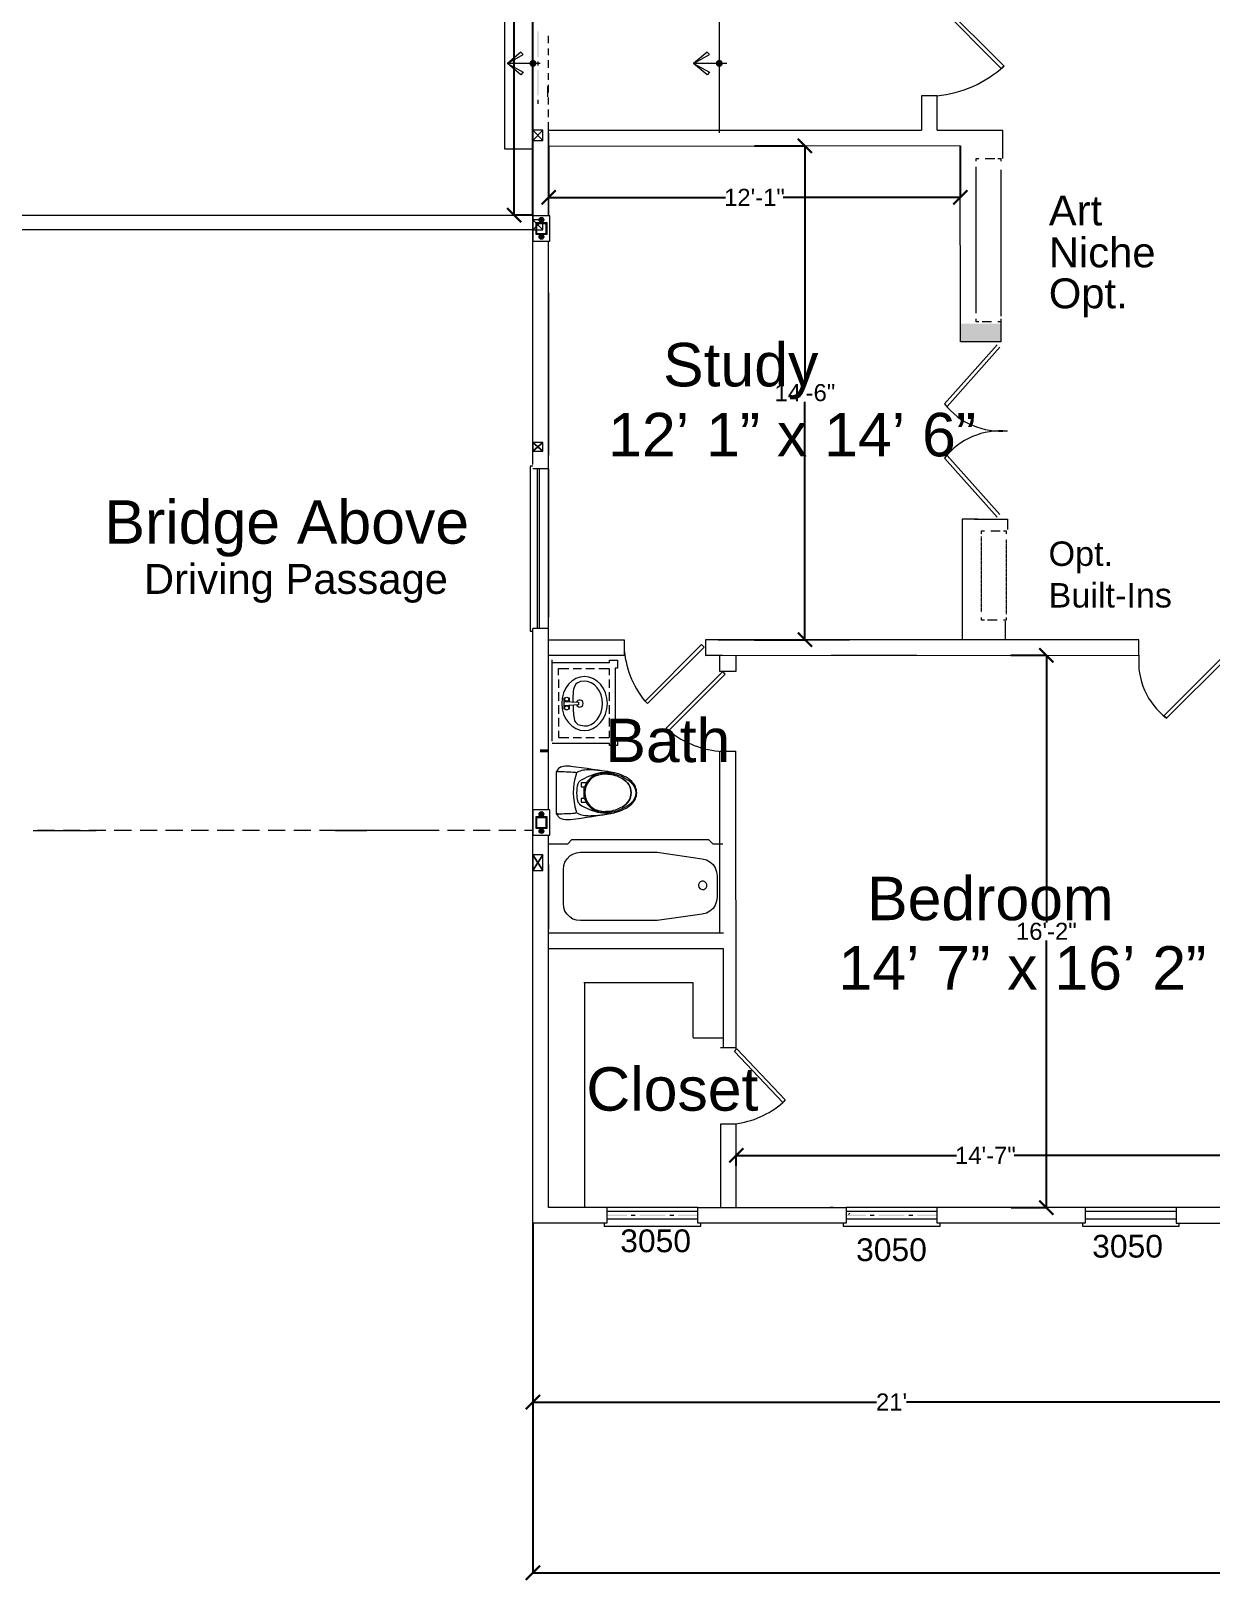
# Model space of a CAD drawing. Header units: inches. Extents: x 38 to 8673, y 1 to 7200.
# Drawn here: x 4017 to 4431, y 3207 to 3752 of the extents above; entities that cross this region are included whole.
import ezdxf

# ---------------------------------------------------------------- set-up
doc = ezdxf.new("R2010")
doc.units = ezdxf.units.IN
doc.header["$MEASUREMENT"] = 0
doc.linetypes.add('ACAD_ISO02W100', pattern=[15, 12, -3])
doc.layers.add('PDF_Layer 2', color=7, linetype='Continuous', true_color=0x221f1f)
doc.styles.add('PDF Arial', font='arial.ttf')
doc.styles.get("Standard").update_dxf_attribs({"font": 'arial.ttf'})
doc.dimstyles.get("Standard").update_dxf_attribs({"dimtxt": 6, "dimasz": 5, "dimexe": 0.18, "dimexo": 0.0625, "dimgap": 0.09, "dimtad": 0, "dimtih": 1, "dimtoh": 1, "dimdec": 0, "dimzin": 0, "dimdsep": 46, "dimlunit": 4, "dimtxsty": 'Standard', "dimblk": 'ARCHTICK', "dimcen": 0.09, "dimclrd": 3, "dimclre": 3, "dimclrt": 1, "dimadec": 0, "dimazin": 0, "dimtfac": 1, "dimtdec": 0, "dimtofl": 0, "dimtmove": 0, "dimatfit": 3, "dimfxl": 100, "dimtolj": 1, "dimtzin": 0, "dimarcsym": 0})

# ---------------------------------------------------------------- blocks, each defined once
blk = doc.blocks.new('_ArchTick')
at = {"color": 0, "linetype": 'ByBlock', "const_width": 0.15}
blk.add_lwpolyline([(-0.5, -0.5), (0.5, 0.5)], dxfattribs=at)
blk = doc.blocks.new('*D81')
at = {"layer": 'Defpoints', "color": 0, "transparency": 16777216}
for p in [(4439.33, 3357.14), (4264.32, 3353.43), (4439.33, 3353.43)]:
    blk.add_point(p, dxfattribs=at)
at = {"layer": 'PDF_Layer 2', "color": 3, "lineweight": -2, "transparency": 16777216}
for p, q in [((4264.32, 3353.49), (4264.32, 3357.32)), ((4264.32, 3357.14), (4341.71, 3357.14)), ((4439.33, 3357.14), (4361.94, 3357.14)), ((4439.33, 3353.49), (4439.33, 3357.32))]:
    blk.add_line(p, q, dxfattribs=at)
at = {"layer": 'PDF_Layer 2', "color": 3, "lineweight": -2, "transparency": 16777216, "xscale": 5, "yscale": 5, "zscale": 5, "rotation": 180}
blk.add_blockref('_ArchTick', (4264.32, 3357.14), dxfattribs=at)
at = {"layer": 'PDF_Layer 2', "color": 3, "lineweight": -2, "transparency": 16777216, "xscale": 5, "yscale": 5, "zscale": 5}
blk.add_blockref('_ArchTick', (4439.33, 3357.14), dxfattribs=at)
at = {"layer": 'PDF_Layer 2', "color": 1, "transparency": 16777216, "insert": (4351.82, 3357.14), "char_height": 6, "attachment_point": 5}
blk.add_mtext('\\A1;14\'-7"', dxfattribs=at)
blk = doc.blocks.new('*D82')
at = {"layer": 'Defpoints', "color": 0, "transparency": 16777216}
for p in [(4360.75, 3532.86), (4373.23, 3532.86), (4360.85, 3338.78)]:
    blk.add_point(p, dxfattribs=at)
at = {"layer": 'PDF_Layer 2', "color": 3, "lineweight": -2, "transparency": 16777216}
for p, q in [((4360.81, 3532.86), (4373.41, 3532.86)), ((4373.23, 3532.86), (4373.23, 3438.97)), ((4373.23, 3338.78), (4373.23, 3432.66)), ((4360.91, 3338.78), (4373.41, 3338.78))]:
    blk.add_line(p, q, dxfattribs=at)
at = {"layer": 'PDF_Layer 2', "color": 3, "lineweight": -2, "transparency": 16777216, "xscale": 5, "yscale": 5, "zscale": 5}
for p, rotation in [((4373.23, 3532.86), 90), ((4373.23, 3338.78), 270)]:
    blk.add_blockref('_ArchTick', p, dxfattribs=dict(at, rotation=rotation))
at = {"layer": 'PDF_Layer 2', "color": 1, "transparency": 16777216, "insert": (4373.23, 3435.82), "char_height": 6, "attachment_point": 5}
blk.add_mtext('\\A1;16\'-2"', dxfattribs=at)
blk = doc.blocks.new('*D83')
at = {"layer": 'Defpoints', "color": 0, "transparency": 16777216}
for p in [(4198.37, 3711.78), (4343, 3711.94), (4343, 3693.75)]:
    blk.add_point(p, dxfattribs=at)
at = {"layer": 'PDF_Layer 2', "color": 3, "lineweight": -2, "transparency": 16777216}
for p, q in [((4198.37, 3711.72), (4198.37, 3693.57)), ((4343, 3711.87), (4343, 3693.57)), ((4198.37, 3693.75), (4260.57, 3693.75)), ((4343, 3693.75), (4280.8, 3693.75))]:
    blk.add_line(p, q, dxfattribs=at)
at = {"layer": 'PDF_Layer 2', "color": 3, "lineweight": -2, "transparency": 16777216, "xscale": 5, "yscale": 5, "zscale": 5, "rotation": 180}
blk.add_blockref('_ArchTick', (4198.37, 3693.75), dxfattribs=at)
at = {"layer": 'PDF_Layer 2', "color": 3, "lineweight": -2, "transparency": 16777216, "xscale": 5, "yscale": 5, "zscale": 5}
blk.add_blockref('_ArchTick', (4343, 3693.75), dxfattribs=at)
at = {"layer": 'PDF_Layer 2', "color": 1, "transparency": 16777216, "insert": (4270.69, 3693.75), "char_height": 6, "attachment_point": 5}
blk.add_mtext('\\A1;12\'-1"', dxfattribs=at)
blk = doc.blocks.new('*D84')
at = {"layer": 'Defpoints', "color": 0, "transparency": 16777216}
for p in [(4270.69, 3711.86), (4270.69, 3538.32), (4288.41, 3538.32)]:
    blk.add_point(p, dxfattribs=at)
at = {"layer": 'PDF_Layer 2', "color": 3, "lineweight": -2, "transparency": 16777216}
for p, q in [((4270.75, 3711.86), (4288.59, 3711.86)), ((4288.41, 3711.86), (4288.41, 3628.24)), ((4288.41, 3538.32), (4288.41, 3621.94)), ((4270.75, 3538.32), (4288.59, 3538.32))]:
    blk.add_line(p, q, dxfattribs=at)
at = {"layer": 'PDF_Layer 2', "color": 3, "lineweight": -2, "transparency": 16777216, "xscale": 5, "yscale": 5, "zscale": 5}
for p, rotation in [((4288.41, 3711.86), 90), ((4288.41, 3538.32), 270)]:
    blk.add_blockref('_ArchTick', p, dxfattribs=dict(at, rotation=rotation))
at = {"layer": 'PDF_Layer 2', "color": 1, "transparency": 16777216, "insert": (4288.41, 3625.09), "char_height": 6, "attachment_point": 5}
blk.add_mtext('\\A1;14\'-6"', dxfattribs=at)
blk = doc.blocks.new('*D96')
at = {"layer": 'Defpoints', "color": 0, "transparency": 16777216}
for p in [(4192.85, 3802.19), (3614.93, 3687.51), (4192.85, 3687.51)]:
    blk.add_point(p, dxfattribs=at)
at = {"layer": 'PDF_Layer 2', "color": 3, "lineweight": -2, "transparency": 16777216}
for p, q in [((3614.93, 3687.58), (3614.93, 3802.37)), ((3614.93, 3802.19), (3893.37, 3802.19)), ((4192.85, 3802.19), (3914.4, 3802.19)), ((4192.85, 3687.58), (4192.85, 3802.37))]:
    blk.add_line(p, q, dxfattribs=at)
at = {"layer": 'PDF_Layer 2', "color": 3, "lineweight": -2, "transparency": 16777216, "xscale": 5, "yscale": 5, "zscale": 5, "rotation": 180}
blk.add_blockref('_ArchTick', (3614.93, 3802.19), dxfattribs=at)
at = {"layer": 'PDF_Layer 2', "color": 3, "lineweight": -2, "transparency": 16777216, "xscale": 5, "yscale": 5, "zscale": 5}
blk.add_blockref('_ArchTick', (4192.85, 3802.19), dxfattribs=at)
at = {"layer": 'PDF_Layer 2', "color": 1, "transparency": 16777216, "insert": (3903.89, 3802.19), "char_height": 6, "attachment_point": 5}
blk.add_mtext('\\A1;48\'-2"', dxfattribs=at)
blk = doc.blocks.new('*D97')
at = {"layer": 'Defpoints', "color": 0, "transparency": 16777216}
for p in [(4192.85, 3333.26), (4444.85, 3333.26), (4444.85, 3270.46)]:
    blk.add_point(p, dxfattribs=at)
at = {"layer": 'PDF_Layer 2', "color": 3, "lineweight": -2, "transparency": 16777216}
for p, q in [((4192.85, 3333.2), (4192.85, 3270.28)), ((4444.85, 3333.2), (4444.85, 3270.28)), ((4192.85, 3270.46), (4313.62, 3270.46)), ((4444.85, 3270.46), (4324.08, 3270.46))]:
    blk.add_line(p, q, dxfattribs=at)
at = {"layer": 'PDF_Layer 2', "color": 3, "lineweight": -2, "transparency": 16777216, "xscale": 5, "yscale": 5, "zscale": 5, "rotation": 180}
blk.add_blockref('_ArchTick', (4192.85, 3270.46), dxfattribs=at)
at = {"layer": 'PDF_Layer 2', "color": 3, "lineweight": -2, "transparency": 16777216, "xscale": 5, "yscale": 5, "zscale": 5}
blk.add_blockref('_ArchTick', (4444.85, 3270.46), dxfattribs=at)
at = {"layer": 'PDF_Layer 2', "color": 1, "transparency": 16777216, "insert": (4318.85, 3270.46), "char_height": 6, "attachment_point": 5}
blk.add_mtext("\\A1;21'", dxfattribs=at)
blk = doc.blocks.new('*D102')
at = {"layer": 'Defpoints', "color": 0, "transparency": 16777216}
for p in [(5256.89, 3529.34), (4192.85, 3333.26), (5256.89, 3210.48)]:
    blk.add_point(p, dxfattribs=at)
at = {"layer": 'PDF_Layer 2', "color": 3, "lineweight": -2, "transparency": 16777216}
for p, q in [((5256.89, 3529.28), (5256.89, 3210.3)), ((4192.85, 3333.2), (4192.85, 3210.3)), ((4192.85, 3210.48), (4714.47, 3210.48)), ((5256.89, 3210.48), (4735.27, 3210.48))]:
    blk.add_line(p, q, dxfattribs=at)
at = {"layer": 'PDF_Layer 2', "color": 3, "lineweight": -2, "transparency": 16777216, "xscale": 5, "yscale": 5, "zscale": 5, "rotation": 180}
blk.add_blockref('_ArchTick', (4192.85, 3210.48), dxfattribs=at)
at = {"layer": 'PDF_Layer 2', "color": 3, "lineweight": -2, "transparency": 16777216, "xscale": 5, "yscale": 5, "zscale": 5}
blk.add_blockref('_ArchTick', (5256.89, 3210.48), dxfattribs=at)
at = {"layer": 'PDF_Layer 2', "color": 1, "transparency": 16777216, "insert": (4724.87, 3210.48), "char_height": 6, "attachment_point": 5}
blk.add_mtext('\\A1;88\'-8"', dxfattribs=at)
blk = doc.blocks.new('*D103')
at = {"layer": 'Defpoints', "color": 0, "transparency": 16777216}
for p in [(4186.27, 4179.34), (4192.85, 4179.34), (4192.85, 3687.51)]:
    blk.add_point(p, dxfattribs=at)
at = {"layer": 'PDF_Layer 2', "color": 3, "lineweight": -2, "transparency": 16777216}
for p, q in [((4192.79, 4179.34), (4186.09, 4179.34)), ((4186.27, 4179.34), (4186.27, 3936.53)), ((4186.27, 3687.51), (4186.27, 3930.32)), ((4192.79, 3687.51), (4186.09, 3687.51))]:
    blk.add_line(p, q, dxfattribs=at)
at = {"layer": 'PDF_Layer 2', "color": 3, "lineweight": -2, "transparency": 16777216, "xscale": 5, "yscale": 5, "zscale": 5}
for p, rotation in [((4186.27, 4179.34), 90), ((4186.27, 3687.51), 270)]:
    blk.add_blockref('_ArchTick', p, dxfattribs=dict(at, rotation=rotation))
at = {"layer": 'PDF_Layer 2', "color": 1, "transparency": 16777216, "insert": (4186.27, 3933.43), "char_height": 6, "attachment_point": 5}
blk.add_mtext("\\A1;41'", dxfattribs=at)

msp = doc.modelspace()

# ---------------------------------------------------------------- linework, layer by layer
at = {"layer": 'PDF_Layer 2', "color": 18, "lineweight": 0, "true_color": 0x000000}
for p, q in [((4198.37, 3711.78), (4343, 3711.94)), ((4192.85, 3687.34), (4012.85, 3687.34)), ((4192.85, 3682.3), (4012.85, 3682.3)), ((4258.57, 3527.13), (4258.57, 3532.8))]:
    msp.add_line(p, q, dxfattribs=at)
for points in [[(4258.37, 3716.39), (4258.37, 3765.34), (4269.89, 3765.34)], [(4192.85, 3764.78), (4182.85, 3764.78), (4182.85, 3710.78), (4192.85, 3710.78)], [(4192.85, 3747.9), (4192.85, 3750.54)], [(4198.37, 3747.9), (4198.37, 3750.54)], [(4195.41, 3740.78), (4183.89, 3740.78), (4189.41, 3743.9), (4188.61, 3744.78), (4183.89, 3740.78), (4189.41, 3737.74), (4188.61, 3736.78), (4183.89, 3740.78)], [(4192.85, 3743.66), (4192.85, 3746.06)], [(4198.37, 3743.66), (4198.37, 3746.06)], [(4260.93, 3740.78), (4249.33, 3740.78), (4254.93, 3743.9), (4254.13, 3744.78), (4249.33, 3740.78), (4254.93, 3737.74), (4254.13, 3736.78), (4249.33, 3740.78)], [(4192.85, 3739.26), (4192.85, 3741.9)], [(4198.37, 3739.26), (4198.37, 3741.9)], [(4192.85, 3735.02), (4192.85, 3737.42)], [(4192.85, 3730.62), (4192.85, 3733.26)], [(4198.13, 3729.1), (4198.13, 3731.18), (4198.13, 3732.86)], [(4198.37, 3735.02), (4198.37, 3737.42)], [(4198.37, 3730.62), (4198.37, 3733.26)], [(4192.85, 3687.34), (4192.85, 3729.34), (4192.85, 3721.82)], [(4192.85, 3726.38), (4192.85, 3728.78)], [(4198.37, 3726.38), (4198.37, 3728.78)], [(4329.34, 3729.43), (4329.34, 3717.39)], [(4334.86, 3717.39), (4334.86, 3729.43), (4329.34, 3729.43)], [(4192.85, 3721.98), (4192.85, 3724.62)], [(4192.85, 3599.9), (4192.85, 3721.82)], [(4198.37, 3721.98), (4198.37, 3724.62)], [(4192.85, 3716.3), (4192.85, 3720.14)], [(4196.37, 3713.78), (4192.85, 3717.3)], [(4192.85, 3713.78), (4196.37, 3717.3)], [(4198.37, 3716.3), (4198.37, 3720.14)], [(4198.37, 3717.39), (4329.34, 3717.39)], [(4334.86, 3717.39), (4357.93, 3717.39)], [(4357.93, 3707.36), (4357.93, 3717.39)], [(4357.19, 3650.01), (4357.26, 3642.97), (4343.08, 3642.97), (4343, 3710.78)], [(4348.52, 3706.45), (4348.52, 3707.45), (4349.52, 3707.45)], [(4351.74, 3707.45), (4355.08, 3707.45)], [(4356.19, 3707.45), (4357.19, 3707.45), (4357.19, 3706.45)], [(4348.52, 3653.02), (4348.52, 3704.44)], [(4357.19, 3703.43), (4357.19, 3652.01)], [(4198.37, 3597.74), (4198.37, 3678.3)], [(4198.37, 3660.25), (4198.37, 3604.99)], [(4198.37, 3604.99), (4198.37, 3660.25), (4198.37, 3604.99)], [(4349.52, 3650.01), (4348.52, 3650.01), (4348.52, 3651.01)], [(4357.19, 3651.01), (4357.19, 3650.01), (4356.19, 3650.01)], [(4353.96, 3650.01), (4350.63, 3650.01)], [(4355.99, 3641.91), (4337.46, 3621.16), (4338.34, 3620.3), (4356.87, 3641.05)], [(4198.37, 3622.39), (4198.37, 3603.16)], [(4355.99, 3581.41), (4337.46, 3602.16), (4338.34, 3603.02), (4356.87, 3582.27)], [(4191.89, 3599.26), (4191.89, 3541.34), (4192.85, 3541.34)], [(4192.85, 3599.26), (4191.89, 3599.26)], [(4198.37, 3598.3), (4192.85, 3598.3)], [(4194.37, 3598.3), (4194.37, 3542.3)], [(4195.09, 3598.3), (4195.09, 3542.3)], [(4198.37, 3478.54), (4198.37, 3542.3), (4198.37, 3598.3), (4198.37, 3546.22)], [(4349.18, 3580.62), (4343.66, 3580.62), (4343.66, 3538.32)], [(4347.98, 3580.62), (4359.6, 3580.62), (4359.6, 3577.06)], [(4350.46, 3575.54), (4350.46, 3576.54), (4351.46, 3576.54)], [(4353.68, 3576.54), (4357.02, 3576.54)], [(4358.13, 3576.54), (4359.13, 3576.54), (4359.13, 3575.54)], [(4218.85, 3338.78), (4218.85, 3333.26), (4192.85, 3333.26), (4192.85, 3542.3)], [(4198.37, 3542.3), (4192.85, 3542.3)], [(4351.46, 3545.14), (4350.46, 3545.14), (4350.46, 3546.14)], [(4355.91, 3545.14), (4352.58, 3545.14)], [(4359.13, 3546.14), (4359.13, 3545.14), (4358.13, 3545.14)], [(4358.93, 3538.32), (4358.93, 3544.86)], [(4198.37, 3538.32), (4224.88, 3538.32), (4224.88, 3532.8), (4198.37, 3532.8)], [(4257.94, 3538.32), (4304.08, 3538.32)], [(4268.34, 3538.32), (4285.54, 3538.32)], [(4199.57, 3530.33), (4219.81, 3530.33), (4219.81, 3531.13)], [(4199.65, 3502.71), (4199.65, 3531.19)], [(4219.81, 3531.13), (4222.53, 3531.13)], [(4222.53, 3531.13), (4222.53, 3528.33)], [(4259.52, 3532.8), (4253.49, 3532.8)], [(4264.09, 3532.8), (4264.09, 3527.13), (4258.57, 3527.13)], [(4327.74, 3532.8), (4297.66, 3532.8)], [(4201.81, 3525.85), (4201.81, 3528.25), (4205.49, 3528.25)], [(4207.01, 3528.25), (4209.97, 3528.25)], [(4211.49, 3528.25), (4214.54, 3528.25)], [(4215.97, 3528.25), (4219.65, 3528.25)], [(4219.65, 3528.25), (4219.65, 3525.85)], [(4222.53, 3528.33), (4221.81, 3528.33)], [(4221.81, 3528.33), (4221.81, 3503.85), (4222.53, 3503.85), (4222.53, 3501.13)], [(4201.81, 3524.33), (4201.81, 3521.37)], [(4201.81, 3519.85), (4201.81, 3516.89)], [(4207.01, 3516.57), (4207.01, 3516.49), (4207.01, 3517.93), (4207.17, 3519.85), (4207.25, 3521.13)], [(4207.33, 3510.73), (4207.49, 3509.85), (4207.89, 3509.21), (4208.53, 3508.65), (4208.61, 3508.57), (4209.57, 3508.25), (4211.01, 3508.01), (4212.05, 3508.09), (4213.33, 3508.57), (4214.53, 3509.37), (4215.49, 3510.33), (4216.29, 3511.53), (4216.85, 3512.81), (4217.25, 3514.33), (4217.33, 3515.93), (4217.25, 3517.45), (4216.85, 3518.97), (4216.29, 3520.25), (4215.49, 3521.45), (4214.53, 3522.49), (4213.33, 3523.21), (4212.05, 3523.69), (4211.01, 3523.77), (4209.57, 3523.61), (4208.61, 3523.21), (4208.53, 3523.21), (4207.89, 3522.65), (4207.49, 3521.93), (4207.25, 3521.13)], [(4219.65, 3524.33), (4219.65, 3521.37)], [(4219.65, 3519.85), (4219.65, 3516.89)], [(4201.81, 3515.37), (4201.81, 3512.33)], [(4203.89, 3513.93), (4203.89, 3517.85), (4204.21, 3517.85)], [(4204.21, 3513.93), (4203.9, 3513.93)], [(4205.33, 3517.85), (4205.57, 3517.85), (4205.57, 3516.57)], [(4205.57, 3515.21), (4205.57, 3513.93), (4205.33, 3513.93)], [(4207.01, 3515.37), (4207.01, 3513.93), (4207.17, 3511.93), (4207.33, 3510.73)], [(4219.65, 3515.37), (4219.65, 3512.33)], [(4201.81, 3510.89), (4201.81, 3507.85)], [(4219.65, 3510.89), (4219.65, 3507.85)], [(4201.81, 3506.33), (4201.81, 3504.01), (4205.49, 3504.01)], [(4207.01, 3504.01), (4209.97, 3504.01)], [(4211.49, 3504.01), (4214.54, 3504.01)], [(4215.97, 3504.01), (4219.65, 3504.01)], [(4219.65, 3506.33), (4219.65, 3504.01)], [(4219.81, 3501.13), (4219.81, 3501.85), (4199.57, 3501.85)], [(4222.53, 3501.13), (4219.81, 3501.13)], [(4258.57, 3435.13), (4258.57, 3499.13), (4264.09, 3499.13)], [(4264.32, 3394.56), (4264.09, 3499.13)], [(4201.09, 3491.93), (4201.09, 3477.21)], [(4211.57, 3488.01), (4209.81, 3488.01), (4209.81, 3486.65), (4211.41, 3486.65)], [(4210.85, 3482.49), (4210.85, 3486.65)], [(4211.41, 3482.49), (4209.81, 3482.49), (4209.81, 3481.21), (4211.57, 3481.21)], [(4017.33, 3471.26), (4039.41, 3471.26)], [(4024.85, 3471.26), (4018.85, 3471.26)], [(4033.81, 3471.26), (4027.81, 3471.26)], [(4042.85, 3471.26), (4036.85, 3471.26)], [(4051.81, 3471.26), (4045.81, 3471.26)], [(4060.85, 3471.26), (4054.85, 3471.26)], [(4069.89, 3471.26), (4063.81, 3471.26)], [(4078.85, 3471.26), (4072.85, 3471.26)], [(4087.89, 3471.26), (4081.89, 3471.26)], [(4096.85, 3471.26), (4090.85, 3471.26)], [(4105.89, 3471.26), (4099.89, 3471.26)], [(4114.85, 3471.26), (4108.85, 3471.26)], [(4123.89, 3471.26), (4117.89, 3471.26)], [(4154.69, 3471.26), (4123.41, 3471.26), (4134.53, 3471.26)], [(4132.85, 3471.26), (4126.85, 3471.26)], [(4141.89, 3471.26), (4135.89, 3471.26)], [(4150.85, 3471.26), (4144.85, 3471.26)], [(4159.89, 3471.26), (4153.89, 3471.26)], [(4168.85, 3471.26), (4162.85, 3471.26)], [(4177.89, 3471.26), (4171.89, 3471.26)], [(4186.85, 3471.26), (4180.85, 3471.26)], [(4192.85, 3471.26), (4189.89, 3471.26)], [(4198.37, 3338.78), (4198.37, 3421.82), (4198.37, 3469.58)], [(4198.37, 3466.57), (4205.09, 3466.57), (4206.53, 3468.09), (4254.53, 3468.09), (4256.05, 3466.57), (4259.57, 3466.57)], [(4198.37, 3459.26), (4198.37, 3436.62)], [(4259.8, 3435.26), (4198.48, 3435.26)], [(4259.8, 3395.07), (4259.8, 3429.74), (4198.48, 3429.74)], [(4249.15, 3398.51), (4249.15, 3417.74), (4210.71, 3417.74)], [(4210.93, 3417.74), (4210.93, 3338.64)], [(4418.85, 3338.78), (4418.85, 3333.26), (4444.85, 3333.26), (4444.85, 3381.26), (4439.33, 3381.26), (4439.33, 3413.26)], [(4259.82, 3398.29), (4249.15, 3398.29)], [(4258.8, 3395.08), (4264.32, 3395.08)], [(4264.32, 3368.07), (4258.8, 3368.07), (4258.8, 3338.78)], [(4264.32, 3338.78), (4264.32, 3368.07)], [(4250.85, 3338.78), (4218.85, 3338.78), (4198.37, 3338.78)], [(4218.85, 3337.5), (4250.85, 3337.5)], [(4218.85, 3334.78), (4250.85, 3334.78)], [(4298.37, 3338.78), (4297.25, 3338.78)], [(4439.33, 3338.78), (4418.85, 3338.78), (4386.85, 3338.78), (4334.85, 3338.78), (4302.85, 3338.78)], [(4302.85, 3337.5), (4334.85, 3337.5)], [(4302.85, 3334.78), (4334.85, 3334.78)], [(4386.85, 3338.78), (4386.85, 3333.26), (4334.85, 3333.26), (4334.85, 3338.78)], [(4386.85, 3337.5), (4418.85, 3337.5)], [(4386.85, 3334.78), (4418.85, 3334.78)], [(4217.89, 3333.26), (4217.89, 3332.3), (4251.89, 3332.3), (4251.89, 3333.26)], [(4301.89, 3333.26), (4301.89, 3332.3), (4335.89, 3332.3), (4335.89, 3333.26)], [(4385.89, 3333.26), (4385.89, 3332.3), (4419.89, 3332.3), (4419.89, 3333.26)]]:
    msp.add_lwpolyline(points, dxfattribs=at)
for points in [[(4335.74, 3762.47), (4358.38, 3739.83), (4357.42, 3738.95), (4334.86, 3761.59)], [(4192.85, 3713.78), (4196.37, 3713.78), (4196.37, 3717.3), (4192.85, 3717.3)], [(4198.37, 3716.3), (4198.37, 3687.26)], [(4198.85, 3687.26), (4192.85, 3687.26), (4192.85, 3678.3), (4198.85, 3678.3)], [(4192.85, 3685.82), (4196.37, 3682.3)], [(4196.37, 3685.82), (4192.85, 3682.3)], [(4192.85, 3682.3), (4196.37, 3682.3), (4196.37, 3685.82), (4192.85, 3685.82)], [(4192.85, 3682.3), (4196.37, 3682.3), (4196.37, 3685.82), (4192.85, 3685.82)], [(4197.89, 3684.78), (4193.89, 3684.78), (4193.89, 3680.78), (4197.89, 3680.78)], [(4197.57, 3684.46), (4194.13, 3684.46), (4194.13, 3681.1), (4197.57, 3681.1)], [(4196.13, 3686.3), (4195.57, 3686.3), (4195.25, 3685.82), (4195.57, 3685.26), (4196.13, 3685.26), (4196.45, 3685.82)], [(4196.13, 3679.26), (4195.57, 3679.26), (4195.25, 3679.82), (4195.57, 3680.3), (4196.13, 3680.3), (4196.45, 3679.82)], [(4192.85, 3607.58), (4196.37, 3604.59)], [(4196.37, 3607.58), (4192.85, 3604.59)], [(4192.85, 3604.59), (4196.37, 3604.59), (4196.37, 3607.58), (4192.85, 3607.58)], [(4192.85, 3604.59), (4196.37, 3604.59), (4196.37, 3607.58), (4192.85, 3607.58)], [(4232.27, 3516.77), (4252.11, 3536.61), (4252.99, 3535.73), (4233.15, 3515.89)], [(4405.74, 3538.32), (4253.49, 3538.32), (4253.49, 3532.8), (4405.77, 3532.88)], [(4436.7, 3531.92), (4415.42, 3510.72), (4414.54, 3511.6), (4435.74, 3532.8)], [(4207.97, 3524.73), (4206.53, 3523.77), (4205.33, 3522.65), (4204.29, 3521.21), (4203.57, 3519.61), (4203.17, 3517.77), (4203.01, 3515.93), (4203.17, 3514.01), (4203.57, 3512.17), (4204.29, 3510.65), (4205.33, 3509.21), (4206.53, 3508.01), (4207.97, 3507.13), (4209.41, 3506.57), (4211.01, 3506.41), (4212.53, 3506.57), (4213.97, 3507.13), (4215.41, 3508.01), (4216.61, 3509.21), (4217.65, 3510.65), (4218.37, 3512.17), (4218.85, 3514.01), (4219.01, 3515.93), (4218.85, 3517.77), (4218.37, 3519.61), (4217.65, 3521.21), (4216.61, 3522.65), (4215.41, 3523.77), (4213.97, 3524.73), (4212.53, 3525.21), (4211.01, 3525.37), (4209.41, 3525.21)], [(4240.61, 3506.41), (4260.45, 3526.25), (4259.57, 3527.13), (4239.73, 3507.29)], [(4208.85, 3516.33), (4208.85, 3515.45), (4203.89, 3515.13), (4203.89, 3516.65)], [(4198.85, 3478.54), (4192.85, 3478.54), (4192.85, 3469.58), (4198.85, 3469.58)], [(4197.89, 3476.06), (4193.89, 3476.06), (4193.89, 3472.06), (4197.89, 3472.06)], [(4197.57, 3475.74), (4194.13, 3475.74), (4194.13, 3472.38), (4197.57, 3472.38)], [(4196.13, 3477.58), (4195.57, 3477.58), (4195.25, 3477.02), (4195.57, 3476.54), (4196.13, 3476.54), (4196.45, 3477.02)], [(4196.13, 3470.54), (4195.57, 3470.54), (4195.25, 3471.02), (4195.57, 3471.58), (4196.13, 3471.58), (4196.45, 3471.02)], [(4192.85, 3462.78), (4196.37, 3457.26)], [(4196.37, 3462.78), (4192.85, 3457.26)], [(4192.85, 3457.26), (4196.37, 3457.26), (4196.37, 3462.78), (4192.85, 3462.78)], [(4192.85, 3457.26), (4196.37, 3457.26), (4196.37, 3462.78), (4192.85, 3462.78)], [(4257.57, 3455.37), (4257.57, 3447.77), (4257.41, 3446.41), (4256.93, 3445.05), (4256.13, 3443.85), (4255.01, 3442.89), (4253.81, 3442.25), (4252.37, 3441.85), (4236.53, 3439.61), (4209.57, 3439.61), (4208.21, 3439.77), (4206.93, 3440.17), (4205.81, 3440.89), (4204.85, 3441.85), (4204.13, 3442.97), (4203.73, 3444.25), (4203.57, 3445.61), (4203.57, 3457.61), (4203.73, 3458.97), (4204.13, 3460.17), (4204.85, 3461.37), (4205.81, 3462.33), (4206.93, 3462.97), (4208.21, 3463.45), (4209.57, 3463.61), (4236.53, 3463.61), (4252.37, 3461.37), (4253.81, 3460.97), (4255.01, 3460.25), (4256.13, 3459.29), (4256.93, 3458.17), (4257.41, 3456.81)], [(4280.61, 3375.66), (4263.65, 3393.61), (4264.53, 3394.54), (4281.49, 3376.59)], [(4250.85, 3333.26), (4250.85, 3338.78), (4302.85, 3338.78), (4302.85, 3333.26)], [(4304.21, 3336.78), (4303.73, 3336.3)]]:
    msp.add_lwpolyline(points, close=True, dxfattribs=at)
at = {"layer": 'PDF_Layer 2', "color": 18, "linetype": 'ACAD_ISO02W100', "lineweight": 0, "ltscale": 0.005, "true_color": 0x000000}
for points in [[(4350.46, 3548.1), (4350.46, 3574.56)], [(4359.13, 3573.58), (4359.13, 3547.12)]]:
    msp.add_lwpolyline(points, dxfattribs=at)
at = {"layer": 'PDF_Layer 2', "color": 18, "lineweight": 0, "true_color": 0x000000}
for points in [[(4208.15, 3515.42, 0.359105), (4209.54, 3514.68, 0.358695), (4210.53, 3515.9, 0.358636), (4209.52, 3517.11, 0.358748), (4208.14, 3516.35)], [(4201.44, 3492.16, 0.227585), (4201.2, 3492.11, 0.228442), (4201.09, 3491.89)], [(4212.18, 3492.56, 0.157077), (4208.03, 3491.44, 0.232264), (4207.65, 3491.69)], [(4201.62, 3492.01, 0.200061), (4201.42, 3491.93, 0.200592), (4201.33, 3491.73)], [(4208.05, 3491.46, -0.232385), (4208.09, 3491, 0.165834), (4208.11, 3478.06, -0.230968), (4208.03, 3477.62, 0.156988), (4212.17, 3476.5)], [(4220.38, 3491.69, 0.031464), (4216.47, 3491.5, 0.09847), (4209.25, 3488.56)], [(4217.14, 3490.96, 0.396449), (4211.1, 3484.53, 0.396383), (4217.14, 3478.1)], [(4224.36, 3489.48, 0.020805), (4222.51, 3490.34, 0.094964), (4217.13, 3491.02)], [(4222.5, 3478.8, 0.021157), (4224.35, 3479.65, 0.281418), (4227.34, 3484.53, 0.281453), (4224.35, 3489.41, -0.281453), (4227.34, 3484.53, -0.281418), (4224.35, 3479.65)], [(4227.51, 3481.13, 0.221218), (4229.09, 3484.53, 0.221114), (4227.51, 3487.93)], [(4227.57, 3480.61, 0.21438), (4229.33, 3484.53, 0.214346), (4227.57, 3488.45)], [(4201.09, 3477.17, 0.227336), (4201.2, 3476.95, 0.226325), (4201.43, 3476.9)], [(4201.34, 3477.41, 0.200272), (4201.42, 3477.21, 0.199198), (4201.62, 3477.13)], [(4202.71, 3475.48, 0.103511), (4206, 3475.19, 0.01955), (4221.34, 3477.53)], [(4209.26, 3480.5, 0.09848), (4216.5, 3477.57, 0.031374), (4220.38, 3477.37)]]:
    msp.add_lwpolyline(points, format="xyb", dxfattribs=at)
msp.add_lwpolyline([(4253.98, 3451.97, 0.414358), (4252.49, 3453.45, 0.414282), (4251.01, 3451.97, 0.414189), (4252.49, 3450.49, 0.414265)], format="xyb", close=True, dxfattribs=at)
for centre, radius in [((4195.85, 3685.86), 0.84), ((4195.85, 3685.86), 0.519), ((4195.85, 3685.86), 0.281), ((4195.85, 3679.86), 0.84), ((4195.85, 3679.86), 0.519), ((4195.85, 3679.86), 0.281), ((4204.73, 3517.4), 0.694), ((4204.73, 3514.36), 0.694), ((4195.85, 3477.06), 0.84), ((4195.85, 3477.06), 0.52), ((4195.85, 3477.06), 0.281), ((4195.85, 3471.06), 0.84), ((4195.85, 3471.06), 0.52), ((4195.85, 3471.06), 0.281)]:
    msp.add_circle(centre, radius, dxfattribs=at)
for centre, radius, start, end in [((4331.14, 3769.32), 40.04, 275.2239, 312.7231), ((4357.13, 3636.67), 25.04, 218.2054, 275.514), ((4357.13, 3586.65), 25.04, 84.4825, 141.7923), ((4257.97, 3537.61), 33.15, 183.3341, 218.9643), ((4430.42, 3530.52), 24.76, 174.5323, 232.7974), ((4261.45, 3532.12), 33.15, 231.0363, 266.6653), ((4203.37, 3491.65), 2.04, 106.955, 177.009), ((4205.05, 3485.9), 8.03, 83.2256, 106.9643), ((4183.64, 3295.72), 199.33, 79.0132, 83.5522), ((4210.1, 3433.49), 59.16, 78.9653, 87.9349), ((4200.19, 3392.11), 99.82, 85.7032, 89.1938), ((4220.26, 3484.53), 12.05, 164.8266, 195.1734), ((4210.1, 3487.25), 1.48, 123.2929, 164.7433), ((4217.53, 3484.53), 6.84, 93.5161, 162.1644), ((4218.02, 3476.69), 14.76, 49.8878, 93.5088), ((4218.98, 3478.77), 13, 48.3744, 78.023), ((4210.1, 3481.81), 1.48, 195.2624, 236.6424), ((4217.53, 3484.53), 6.84, 197.8337, 266.4875), ((4203.38, 3477.41), 2.04, 182.9987, 253.0373), ((4200.19, 3576.95), 99.82, 270.7999, 274.2905), ((4207.62, 3477.89), 0.519, 274.1737, 326.4952), ((4210.11, 3535.49), 59.08, 272.0532, 281.0366), ((4218.01, 3492.37), 14.76, 266.4868, 310.1055), ((4218.02, 3492.37), 14.36, 266.4952, 288.2204), ((4218.95, 3490.03), 12.69, 280.8055, 282.0797), ((4218.97, 3490.37), 13, 281.9662, 311.621), ((4260.23, 3399.15), 31.12, 276.3586, 310.9894)]:
    msp.add_arc(centre, radius, start, end, dxfattribs=at)
at = {"layer": 'PDF_Layer 2', "color": 18, "lineweight": 0, "true_color": 0x000000, "transparency": 33554559}
for points in [[(4194.85, 3752.06), (4194.37, 3752.06), (4194.85, 3743.1)], [(4194.37, 3752.06), (4194.85, 3743.1), (4194.37, 3743.1)], [(4191.81, 3741.42), (4192.85, 3740.86), (4191.57, 3740.78)], [(4192.85, 3740.86), (4191.57, 3740.78), (4192.85, 3740.78)], [(4191.57, 3740.78), (4191.81, 3740.22), (4192.85, 3740.78)], [(4192.21, 3741.9), (4192.85, 3740.86), (4191.81, 3741.42)], [(4191.81, 3740.22), (4192.85, 3740.78), (4192.21, 3739.74)], [(4192.85, 3742.06), (4192.21, 3741.9), (4192.85, 3740.86)], [(4192.85, 3740.78), (4192.21, 3739.74), (4192.85, 3739.58)], [(4192.85, 3740.86), (4193.49, 3741.9), (4192.85, 3742.06)], [(4193.97, 3741.42), (4192.85, 3740.86), (4193.49, 3741.9)], [(4194.13, 3740.78), (4192.85, 3740.78), (4193.97, 3741.42)], [(4192.85, 3740.78), (4193.97, 3741.42), (4192.85, 3740.86)], [(4192.85, 3739.58), (4193.49, 3739.74), (4192.85, 3740.78)], [(4193.49, 3739.74), (4192.85, 3740.78), (4193.97, 3740.22)], [(4192.85, 3740.78), (4193.97, 3740.22), (4194.13, 3740.78)], [(4194.85, 3741.58), (4194.37, 3741.58), (4194.85, 3740.06)], [(4194.37, 3741.58), (4194.85, 3740.06), (4194.37, 3740.06)], [(4194.85, 3738.54), (4194.37, 3738.54), (4194.85, 3729.58)], [(4194.37, 3738.54), (4194.85, 3729.58), (4194.37, 3729.58)], [(4257.25, 3741.42), (4258.37, 3740.86), (4257.09, 3740.78)], [(4258.37, 3740.86), (4257.09, 3740.78), (4258.29, 3740.78)], [(4257.09, 3740.78), (4258.29, 3740.78), (4257.25, 3740.22)], [(4257.73, 3741.9), (4258.37, 3740.86), (4257.25, 3741.42)], [(4258.29, 3740.78), (4257.25, 3740.22), (4258.37, 3740.78)], [(4257.25, 3740.22), (4258.37, 3740.78), (4257.73, 3739.74)], [(4258.37, 3742.06), (4257.73, 3741.9), (4258.37, 3740.86)], [(4258.37, 3740.78), (4257.73, 3739.74), (4258.37, 3739.58)], [(4258.37, 3740.86), (4259.01, 3741.9), (4258.37, 3742.06)], [(4259.41, 3741.42), (4258.37, 3740.86), (4259.01, 3741.9)], [(4259.57, 3740.78), (4258.37, 3740.78), (4259.41, 3741.42)], [(4258.37, 3740.78), (4259.41, 3741.42), (4258.37, 3740.86)], [(4258.37, 3739.58), (4259.01, 3739.74), (4258.37, 3740.78)], [(4259.01, 3739.74), (4258.37, 3740.78), (4259.41, 3740.22)], [(4258.37, 3740.78), (4259.41, 3740.22), (4259.57, 3740.78)], [(4194.85, 3728.06), (4194.37, 3728.06), (4194.85, 3726.54)], [(4194.37, 3728.06), (4194.85, 3726.54), (4194.37, 3726.54)], [(4343.08, 3642.97), (4357.19, 3642.97), (4343.08, 3649.34), (4357.19, 3649.34)], [(4198.45, 3498.78), (4198.45, 3499.82), (4195.41, 3498.78)], [(4198.45, 3499.82), (4195.41, 3498.78), (4195.41, 3499.82)], [(4225.89, 3335.82), (4225.89, 3336.3), (4218.85, 3335.82)], [(4225.89, 3336.3), (4218.85, 3335.82), (4218.85, 3336.3)], [(4228.85, 3335.82), (4228.85, 3336.3), (4227.33, 3335.82)], [(4228.85, 3336.3), (4227.33, 3335.82), (4227.33, 3336.3)], [(4239.33, 3335.82), (4239.33, 3336.3), (4230.37, 3335.82)], [(4239.33, 3336.3), (4230.37, 3335.82), (4230.37, 3336.3)], [(4242.37, 3335.82), (4242.37, 3336.3), (4240.85, 3335.82)], [(4242.37, 3336.3), (4240.85, 3335.82), (4240.85, 3336.3)], [(4250.85, 3335.82), (4250.85, 3336.3), (4243.89, 3335.82)], [(4250.85, 3336.3), (4243.89, 3335.82), (4243.89, 3336.3)], [(4309.89, 3335.82), (4309.89, 3336.3), (4302.85, 3335.82)], [(4309.89, 3336.3), (4302.85, 3335.82), (4302.85, 3336.3)], [(4312.85, 3335.82), (4312.85, 3336.3), (4311.33, 3335.82)], [(4312.85, 3336.3), (4311.33, 3335.82), (4311.33, 3336.3)], [(4323.33, 3335.82), (4323.33, 3336.3), (4314.37, 3335.82)], [(4323.33, 3336.3), (4314.37, 3335.82), (4314.37, 3336.3)], [(4326.37, 3335.82), (4326.37, 3336.3), (4324.85, 3335.82)], [(4326.37, 3336.3), (4324.85, 3335.82), (4324.85, 3336.3)], [(4334.85, 3335.82), (4334.85, 3336.3), (4327.89, 3335.82)], [(4334.85, 3336.3), (4327.89, 3335.82), (4327.89, 3336.3)]]:
    msp.add_solid(points, dxfattribs=at)

# ---------------------------------------------------------------- texts
at = {"layer": 'PDF_Layer 2', "color": 18, "lineweight": 0, "true_color": 0x000000, "attachment_point": 7, "style": 'PDF Arial'}
for s, insert, char_height in [('Art', (4374.1, 3683.77), 10.499), ('Niche', (4374.1, 3669.02), 10.499), ('Opt.', (4374.1, 3651.61), 10.499), ('Study', (4238.6, 3622.72), 15.271), ('12’ 1” x 14’ 6”', (4219.31, 3602.54), 15.2708), ('Bridge Above', (4042.37, 3567.45), 15.2708), ('Opt.', (4374, 3561.66), 8.59), ('Driving Passage', (4056.23, 3551.25), 10.4987), ('Built-Ins', (4374, 3549.51), 8.59), ('Bath', (4218.33, 3495.08), 15.271), ('Bedroom', (4310.28, 3439.55), 15.271), ('14’ 7” x 16’ 2”', (4300.19, 3415.15), 15.2708), ('Closet', (4211.63, 3372.61), 15.271), ('3050', (4223.54, 3322.99), 8), ('3050', (4389.33, 3321.1), 8), ('3050', (4306.4, 3319.87), 8)]:
    msp.add_mtext(s, dxfattribs=dict(at, insert=insert, char_height=char_height))

# ---------------------------------------------------------------- dimensions: what is measured, and where the dimension line sits
at = {"layer": 'PDF_Layer 2', "color": 18, "true_color": 0x000000}
for base, p1, p2, picture, middle in [((4186.27, 4179.34), (4192.85, 3687.51), (4192.85, 4179.34), '*D103', (4186.27, 3933.43)), ((4288.41, 3538.32), (4270.69, 3711.86), (4270.69, 3538.32), '*D84', (4288.41, 3625.09)), ((4373.23, 3532.86), (4360.85, 3338.78), (4360.75, 3532.86), '*D82', (4373.23, 3435.82))]:
    dim = msp.add_linear_dim(base=base, p1=p1, p2=p2, angle=90, dimstyle='Standard', dxfattribs=at)
    dim.commit()
    dim.dimension.update_dxf_attribs({"geometry": picture, "text_midpoint": middle})
for base, p1, p2, picture, middle in [((4192.85, 3802.19), (3614.93, 3687.51), (4192.85, 3687.51), '*D96', (3903.89, 3802.19)), ((4343, 3693.75), (4198.37, 3711.78), (4343, 3711.94), '*D83', (4270.69, 3693.75)), ((5256.89, 3210.48), (4192.85, 3333.26), (5256.89, 3529.34), '*D102', (4724.87, 3210.48)), ((4439.33, 3357.14), (4264.32, 3353.43), (4439.33, 3353.43), '*D81', (4351.82, 3357.14)), ((4444.85, 3270.46), (4192.85, 3333.26), (4444.85, 3333.26), '*D97', (4318.85, 3270.46))]:
    dim = msp.add_linear_dim(base=base, p1=p1, p2=p2, dimstyle='Standard', dxfattribs=at)
    dim.commit()
    dim.dimension.update_dxf_attribs({"geometry": picture, "text_midpoint": middle})

doc.saveas('drawing.dxf')
